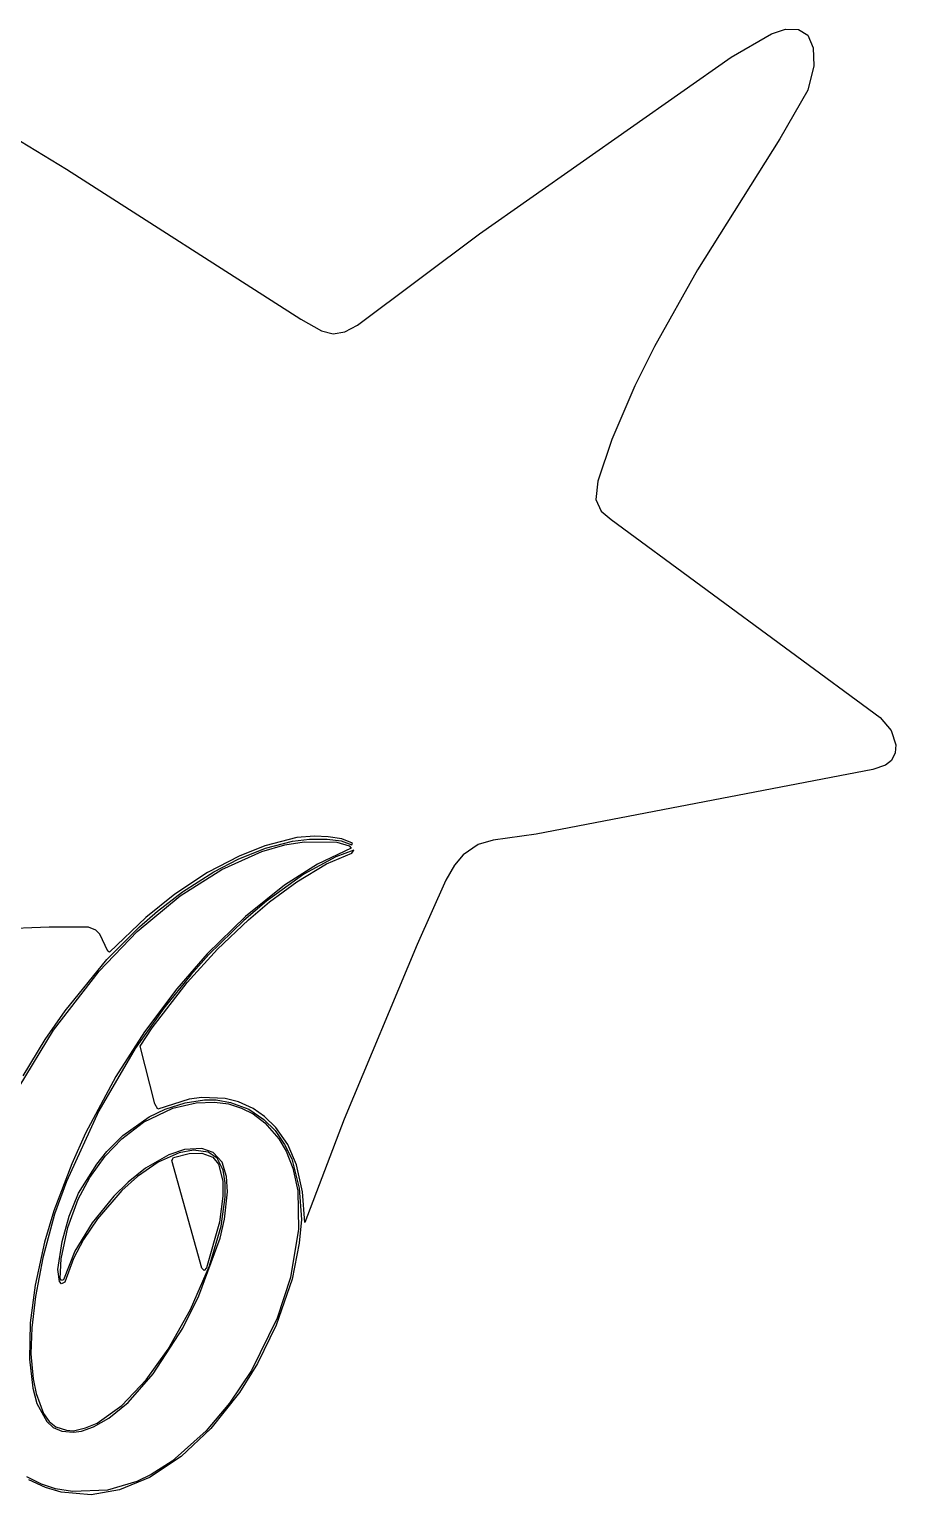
# Model space of a CAD drawing. Extents: x 26 to 220, y 38 to 193.
# Drawn here: x 139.1 to 219.6, y 42.7 to 178.7 of the extents above; entities that cross this region are included whole.
import ezdxf

# ---------------------------------------------------------------- set-up
doc = ezdxf.new("R2010")
doc.units = 0

msp = doc.modelspace()

# ---------------------------------------------------------------- linework, layer by layer
at = {"layer": 'LETRAS'}
for p, q in [((157.0051, 100.7403), (160.726, 102.4173)), ((160.726, 102.4173), (162.8485, 103.0161)), ((162.8485, 103.0161), (164.6611, 103.3072)), ((164.6611, 103.3072), (164.6688, 103.3085)), ((164.6688, 103.3085), (167.6917, 103.261)), ((169.028, 102.7052), (165.8853, 101.2416)), ((167.6917, 103.261), (168.8295, 102.9396)), ((168.8295, 102.9396), (169.028, 102.7052)), ((153.1555, 98.2878), (157.0051, 100.7403)), ((165.8853, 101.2416), (162.8234, 99.2904)), ((149.1621, 94.9855), (153.1555, 98.2878)), ((162.8234, 99.2904), (159.1975, 96.3547)), ((159.1975, 96.3547), (155.6656, 92.8952)), ((145.6268, 91.3056), (149.1621, 94.9855)), ((155.6656, 92.8952), (152.8518, 89.6486)), ((141.3988, 85.8119), (145.6268, 91.3056)), ((152.8518, 89.6486), (149.8493, 85.6687)), ((138.2171, 80.561), (141.3988, 85.8119)), ((149.8493, 85.6687), (147.1754, 81.5034)), ((147.1754, 81.5034), (144.3668, 76.2464)), ((152.4734, 78.5776), (154.6377, 79.0541)), ((154.6377, 79.0541), (156.3391, 79.1341)), ((156.3391, 79.1341), (157.637, 78.9639)), ((157.637, 78.9639), (158.8417, 78.5752)), ((149.7345, 77.2613), (152.4734, 78.5776)), ((158.8417, 78.5752), (159.9222, 78.0354)), ((159.9222, 78.0354), (161.0007, 77.2251)), ((144.3668, 76.2464), (143.077, 73.4184)), ((147.7439, 75.7339), (149.7345, 77.2613)), ((161.0007, 77.2251), (162.3113, 75.7247)), ((146.1957, 74.1132), (147.7439, 75.7339)), ((155.1512, 74.831), (153.5507, 74.7432)), ((156.2193, 74.4578), (155.1512, 74.831)), ((162.3113, 75.7247), (162.9795, 74.5848)), ((144.761, 72.1282), (146.1957, 74.1132)), ((152.0875, 74.2549), (149.9433, 73.0153)), ((153.5507, 74.7432), (152.0875, 74.2549)), ((157.0433, 73.5542), (156.2193, 74.4578)), ((157.4478, 72.2399), (157.0433, 73.5542)), ((162.9795, 74.5848), (163.5929, 73.0139)), ((143.077, 73.4184), (141.4076, 69.0273)), ((143.6655, 70.1264), (144.761, 72.1282)), ((149.9433, 73.0153), (148.3073, 71.7151)), ((157.5518, 70.8047), (157.4478, 72.2399)), ((163.5929, 73.0139), (164.0594, 70.8844)), ((148.3073, 71.7151), (146.9916, 70.3989)), ((157.256, 68.2628), (157.5518, 70.8047)), ((164.0594, 70.8844), (164.1394, 67.3413)), ((142.7129, 67.4893), (143.6655, 70.1264)), ((146.9916, 70.3989), (144.9832, 67.9136)), ((141.4076, 69.0273), (140.5485, 66.1178)), ((156.8529, 66.5085), (157.256, 68.2628)), ((142.0917, 64.5745), (142.7129, 67.4893)), ((144.9832, 67.9136), (143.3774, 65.2851)), ((164.1394, 67.3413), (163.3958, 62.8571)), ((140.5485, 66.1178), (139.6914, 62.132)), ((154.8929, 61.137), (156.8529, 66.5085)), ((142.019, 62.764), (142.0917, 64.5745)), ((143.3774, 65.2851), (142.3247, 62.6317)), ((142.132, 62.562), (142.019, 62.764)), ((142.3247, 62.6317), (142.132, 62.562)), ((163.3958, 62.8571), (162.1444, 59.0686)), ((139.6914, 62.132), (139.2216, 58.6539)), ((153.391, 58.145), (154.8929, 61.137)), ((139.2216, 58.6539), (139.1472, 55.2731)), ((162.1444, 59.0686), (159.768, 54.2119)), ((150.6381, 53.8976), (153.391, 58.145)), ((139.1472, 55.2731), (139.4649, 52.592)), ((148.3295, 51.2559), (150.6381, 53.8976)), ((159.768, 54.2119), (157.7279, 51.1763)), ((139.4649, 52.592), (139.8469, 51.1388)), ((139.8469, 51.1388), (140.7654, 49.4792)), ((146.5357, 49.8001), (148.3295, 51.2559)), ((157.7279, 51.1763), (155.567, 48.6106)), ((140.7654, 49.4792), (141.3603, 48.9372)), ((143.977, 48.5991), (145.113, 48.9938)), ((145.113, 48.9938), (146.5357, 49.8001)), ((141.3603, 48.9372), (142.1667, 48.5888)), ((142.1667, 48.5888), (143.2336, 48.4831)), ((143.2336, 48.4831), (143.977, 48.5991)), ((155.567, 48.6106), (152.4188, 45.797)), ((152.4188, 45.797), (150.4682, 44.5517)), ((140.2795, 43.6759), (138.9263, 44.3369)), ((141.5748, 43.2345), (140.2795, 43.6759)), ((149.1275, 43.8961), (146.4045, 43.0922)), ((150.4682, 44.5517), (149.1275, 43.8961)), ((143.1477, 42.9723), (141.5748, 43.2345)), ((146.4045, 43.0922), (143.1477, 42.9723))]:
    msp.add_line(p, q, dxfattribs=at)
at = {"layer": 'LUNA'}
for p, q in [((204.2939, 176.1541), (208.0372, 178.319)), ((208.0372, 178.319), (209.3435, 178.7404)), ((209.3435, 178.7404), (210.5378, 178.7096)), ((210.5378, 178.7096), (211.4106, 178.1949)), ((211.4106, 178.1949), (211.8992, 177.0094)), ((211.8992, 177.0094), (211.9729, 175.3501)), ((180.9471, 159.7369), (204.2939, 176.1541)), ((211.9729, 175.3501), (211.4023, 173.0829)), ((211.4023, 173.0829), (208.8173, 168.5691)), ((135.5191, 170.0687), (142.5915, 165.7633)), ((208.8173, 168.5691), (201.1728, 156.4122)), ((142.5915, 165.7633), (164.3541, 151.8439)), ((169.601, 151.2816), (180.9471, 159.7369)), ((201.1728, 156.4122), (197.1733, 149.2847)), ((164.3541, 151.8439), (166.2672, 150.7581)), ((168.4417, 150.6505), (169.601, 151.2816)), ((166.2672, 150.7581), (167.3499, 150.4623)), ((167.3499, 150.4623), (168.4417, 150.6505)), ((197.1733, 149.2847), (195.3536, 145.6348)), ((195.3536, 145.6348), (193.2046, 140.6581)), ((193.2046, 140.6581), (191.9082, 136.7982)), ((191.9082, 136.7982), (191.7195, 135.0948)), ((191.7195, 135.0948), (192.2359, 134.0088)), ((192.2359, 134.0088), (193.1624, 133.2255)), ((193.1624, 133.2255), (218.1301, 114.8395)), ((218.1301, 114.8395), (219.1365, 113.6527)), ((219.1365, 113.6527), (219.5659, 112.3097)), ((219.5659, 112.3097), (219.5278, 111.5509)), ((218.6161, 110.4215), (217.4496, 110.0305)), ((219.1695, 110.8529), (218.6161, 110.4215)), ((219.5278, 111.5509), (219.1695, 110.8529)), ((217.4496, 110.0305), (186.1787, 104.0171)), ((163.9713, 103.6926), (160.9987, 102.9413)), ((163.5897, 103.3671), (165.1668, 103.5535)), ((165.6224, 103.8409), (163.9713, 103.6926)), ((165.1668, 103.5535), (166.8083, 103.5503)), ((166.88, 103.7651), (165.6224, 103.8409)), ((166.8083, 103.5503), (168.0927, 103.3844)), ((168.1654, 103.5736), (166.88, 103.7651)), ((169.1411, 103.1622), (168.1654, 103.5736)), ((182.1918, 103.4474), (180.7988, 103.0411)), ((186.1787, 104.0171), (182.1918, 103.4474)), ((157.0051, 100.7403), (160.726, 102.4173)), ((158.5226, 101.6935), (161.0636, 102.7242)), ((160.9987, 102.9413), (158.6106, 101.9725)), ((160.726, 102.4173), (162.8485, 103.0161)), ((161.0636, 102.7242), (163.5897, 103.3671)), ((162.8485, 103.0161), (164.6611, 103.3072)), ((164.6611, 103.3072), (164.6688, 103.3085)), ((164.6688, 103.3085), (167.6917, 103.261)), ((169.028, 102.7052), (165.8853, 101.2416)), ((166.73, 101.2652), (169.0926, 102.2596)), ((169.2577, 102.534), (167.6013, 101.9157)), ((167.6917, 103.261), (168.8295, 102.9396)), ((168.0927, 103.3844), (169.0841, 103.0292)), ((168.8295, 102.9396), (169.028, 102.7052)), ((169.0841, 103.0292), (169.1411, 103.1622)), ((169.0926, 102.2596), (169.2577, 102.534)), ((179.4024, 102.0921), (178.6245, 101.1423)), ((180.7988, 103.0411), (179.4024, 102.0921)), ((153.1555, 98.2878), (157.0051, 100.7403)), ((158.6106, 101.9725), (155.6841, 100.4678)), ((156.2673, 100.5292), (158.5226, 101.6935)), ((165.8853, 101.2416), (162.8234, 99.2904)), ((163.9851, 99.5879), (166.73, 101.2652)), ((167.6013, 101.9157), (164.6351, 100.3076)), ((178.6245, 101.1423), (177.824, 99.7317)), ((155.6841, 100.4678), (152.6439, 98.4413)), ((153.3653, 98.6599), (156.2673, 100.5292)), ((164.6351, 100.3076), (161.1507, 97.8031)), ((161.4321, 97.7276), (163.9851, 99.5879)), ((177.824, 99.7317), (175.163, 93.7632)), ((149.1621, 94.9855), (153.1555, 98.2878)), ((152.6439, 98.4413), (149.9592, 96.2831)), ((151.0431, 96.8642), (153.3653, 98.6599)), ((162.8234, 99.2904), (159.1975, 96.3547)), ((149.3769, 95.4152), (151.0431, 96.8642)), ((161.1507, 97.8031), (159.0449, 95.9881)), ((159.4792, 96.064), (161.4321, 97.7276)), ((140.9783, 95.3901), (131.9165, 95.0036)), ((144.6318, 95.3834), (140.9783, 95.3901)), ((145.312, 95.0967), (144.6318, 95.3834)), ((146.3514, 92.3893), (149.3769, 95.4152)), ((149.9592, 96.2831), (146.5851, 93.0609)), ((159.1975, 96.3547), (155.6656, 92.8952)), ((159.0449, 95.9881), (155.8132, 92.8282)), ((156.601, 93.3295), (159.4792, 96.064)), ((145.7013, 94.7431), (145.312, 95.0967)), ((145.6268, 91.3056), (149.1621, 94.9855)), ((146.419, 93.1512), (145.7013, 94.7431)), ((146.5851, 93.0609), (146.419, 93.1512)), ((155.6656, 92.8952), (152.8518, 89.6486)), ((153.7909, 90.2313), (156.601, 93.3295)), ((155.8132, 92.8282), (154.149, 90.9475)), ((175.163, 93.7632), (168.3672, 77.5618)), ((141.3988, 85.8119), (145.6268, 91.3056)), ((142.4804, 87.6128), (146.3514, 92.3893)), ((150.5626, 86.0475), (153.7909, 90.2313)), ((154.149, 90.9475), (151.6305, 87.8532)), ((152.8518, 89.6486), (149.8493, 85.6687)), ((140.6039, 84.9418), (142.4804, 87.6128)), ((151.6305, 87.8532), (148.9797, 84.1034)), ((138.2171, 80.561), (141.3988, 85.8119)), ((149.4211, 84.3153), (150.5626, 86.0475)), ((138.5784, 81.5693), (140.6039, 84.9418)), ((149.8493, 85.6687), (147.1754, 81.5034)), ((148.9797, 84.1034), (145.5903, 78.3351)), ((150.8034, 78.9695), (149.4211, 84.3153)), ((147.1754, 81.5034), (144.3668, 76.2464)), ((151.0684, 78.4841), (150.8034, 78.9695)), ((153.9854, 79.411), (151.0684, 78.4841)), ((151.7545, 78.4909), (153.606, 79.0832)), ((152.4734, 78.5776), (154.6377, 79.0541)), ((153.606, 79.0832), (155.3938, 79.3454)), ((155.1667, 79.5636), (153.9854, 79.411)), ((154.6377, 79.0541), (156.3391, 79.1341)), ((157.3232, 79.4826), (155.1667, 79.5636)), ((155.3938, 79.3454), (156.5039, 79.3437)), ((156.3391, 79.1341), (157.637, 78.9639)), ((156.5039, 79.3437), (157.8158, 79.0979)), ((158.5589, 79.1607), (157.3232, 79.4826)), ((157.637, 78.9639), (158.8417, 78.5752)), ((157.8158, 79.0979), (159.5256, 78.4713)), ((159.9157, 78.557), (158.5589, 79.1607)), ((145.5903, 78.3351), (142.5859, 71.761)), ((147.8204, 76.0244), (150.2631, 77.7622)), ((149.7345, 77.2613), (152.4734, 78.5776)), ((150.2631, 77.7622), (151.7545, 78.4909)), ((158.8417, 78.5752), (159.9222, 78.0354)), ((159.5256, 78.4713), (160.9101, 77.5283)), ((160.9865, 77.8107), (159.9157, 78.557)), ((159.9222, 78.0354), (161.0007, 77.2251)), ((162.0167, 76.7819), (160.9865, 77.8107)), ((168.3672, 77.5618), (164.7099, 67.9681)), ((144.3668, 76.2464), (143.077, 73.4184)), ((147.7439, 75.7339), (149.7345, 77.2613)), ((160.9101, 77.5283), (161.9537, 76.4861)), ((161.0007, 77.2251), (162.3113, 75.7247)), ((161.9537, 76.4861), (162.8339, 75.1911)), ((163.1339, 75.1956), (162.0167, 76.7819)), ((146.1957, 74.1132), (147.7439, 75.7339)), ((146.3514, 74.5573), (147.8204, 76.0244)), ((155.1512, 74.831), (153.5507, 74.7432)), ((156.2193, 74.4578), (155.1512, 74.831)), ((162.3113, 75.7247), (162.9795, 74.5848)), ((162.8339, 75.1911), (163.5024, 73.8544)), ((163.9489, 73.3072), (163.1339, 75.1956)), ((144.761, 72.1282), (146.1957, 74.1132)), ((145.3989, 73.3612), (146.3514, 74.5573)), ((151.0962, 73.5543), (149.186, 72.2328)), ((152.0875, 74.2549), (149.9433, 73.0153)), ((153.053, 74.4263), (151.0962, 73.5543)), ((153.5507, 74.7432), (152.0875, 74.2549)), ((152.368, 73.7115), (152.5423, 74.006)), ((155.1616, 63.7053), (152.368, 73.7115)), ((152.5423, 74.006), (153.9905, 74.3749)), ((154.3831, 74.6896), (153.053, 74.4263)), ((153.9905, 74.3749), (153.9982, 74.3762)), ((153.9982, 74.3762), (155.1747, 74.398)), ((155.7491, 74.4979), (154.3831, 74.6896)), ((155.1747, 74.398), (156.1835, 74.0192)), ((156.5799, 73.9321), (155.7491, 74.4979)), ((156.1835, 74.0192), (156.7093, 73.3633)), ((157.0433, 73.5542), (156.2193, 74.4578)), ((157.1536, 72.8229), (156.5799, 73.9321)), ((157.4478, 72.2399), (157.0433, 73.5542)), ((162.9795, 74.5848), (163.5929, 73.0139)), ((163.5024, 73.8544), (164.207, 71.1393)), ((143.077, 73.4184), (141.4076, 69.0273)), ((143.6655, 70.1264), (144.761, 72.1282)), ((143.7212, 70.6884), (145.3989, 73.3612)), ((149.186, 72.2328), (147.7252, 70.9186)), ((149.9433, 73.0153), (148.3073, 71.7151)), ((156.7093, 73.3633), (157.1162, 71.7919)), ((157.33, 71.6565), (157.1536, 72.8229)), ((157.5518, 70.8047), (157.4478, 72.2399)), ((163.5929, 73.0139), (164.0594, 70.8844)), ((164.4914, 70.7972), (163.9489, 73.3072)), ((142.5859, 71.761), (141.4873, 68.7239)), ((147.7252, 70.9186), (145.4755, 68.3074)), ((148.3073, 71.7151), (146.9916, 70.3989)), ((157.1162, 71.7919), (157.1195, 70.3955)), ((157.256, 68.2628), (157.5518, 70.8047)), ((157.3336, 70.3157), (157.33, 71.6565)), ((164.0594, 70.8844), (164.1394, 67.3413)), ((164.207, 71.1393), (164.4242, 68.2471)), ((164.7099, 67.9681), (164.4914, 70.7972)), ((142.7129, 67.4893), (143.6655, 70.1264)), ((142.8422, 68.5328), (143.7212, 70.6884)), ((146.9916, 70.3989), (144.9832, 67.9136)), ((157.1195, 70.3955), (156.7901, 67.9768)), ((156.9465, 67.6234), (157.3336, 70.3157)), ((141.4873, 68.7239), (140.4035, 64.6783)), ((141.4076, 69.0273), (140.5485, 66.1178)), ((142.182, 66.1851), (142.8422, 68.5328)), ((145.4755, 68.3074), (144.1812, 66.3881)), ((156.8529, 66.5085), (157.256, 68.2628)), ((164.4242, 68.2471), (164.2026, 66.0427)), ((142.0917, 64.5745), (142.7129, 67.4893)), ((144.9832, 67.9136), (143.3774, 65.2851)), ((156.7901, 67.9768), (155.578, 63.7461)), ((155.8599, 63.9476), (156.9465, 67.6234)), ((164.1394, 67.3413), (163.3958, 62.8571)), ((140.5485, 66.1178), (139.6914, 62.132)), ((141.7991, 63.587), (142.182, 66.1851)), ((144.1812, 66.3881), (143.2358, 64.6121)), ((154.8929, 61.137), (156.8529, 66.5085)), ((164.2026, 66.0427), (163.5354, 62.6995)), ((140.4035, 64.6783), (139.7296, 61.0732)), ((142.019, 62.764), (142.0917, 64.5745)), ((143.3774, 65.2851), (142.3247, 62.6317)), ((143.2358, 64.6121), (142.4303, 62.4098)), ((154.1198, 59.887), (155.8599, 63.9476)), ((141.9324, 62.4716), (141.7991, 63.587)), ((142.132, 62.562), (142.019, 62.764)), ((142.3247, 62.6317), (142.132, 62.562)), ((155.3653, 63.5084), (155.1616, 63.7053)), ((155.578, 63.7461), (155.3653, 63.5084)), ((163.5354, 62.6995), (162.0728, 58.4241)), ((163.3958, 62.8571), (162.1444, 59.0686)), ((139.6914, 62.132), (139.2216, 58.6539)), ((142.1364, 62.2654), (141.9324, 62.4716)), ((142.4303, 62.4098), (142.1364, 62.2654)), ((139.7296, 61.0732), (139.3664, 58.169)), ((152.0235, 56.2003), (154.1198, 59.887)), ((153.391, 58.145), (154.8929, 61.137)), ((139.2216, 58.6539), (139.1472, 55.2731)), ((162.1444, 59.0686), (159.768, 54.2119)), ((139.3664, 58.169), (139.2908, 55.7569)), ((150.6381, 53.8976), (153.391, 58.145)), ((162.0728, 58.4241), (160.3339, 54.8724)), ((150.0023, 53.3608), (152.0235, 56.2003)), ((139.1472, 55.2731), (139.4649, 52.592)), ((139.2908, 55.7569), (139.5125, 53.4541)), ((160.3339, 54.8724), (158.6627, 52.1841)), ((139.5125, 53.4541), (139.7665, 52.0968)), ((147.7426, 50.9565), (150.0023, 53.3608)), ((148.3295, 51.2559), (150.6381, 53.8976)), ((159.768, 54.2119), (157.7279, 51.1763)), ((139.4649, 52.592), (139.8469, 51.1388)), ((139.7665, 52.0968), (140.4576, 50.2277)), ((158.6627, 52.1841), (156.0011, 48.83)), ((139.8469, 51.1388), (140.7654, 49.4792)), ((145.4379, 49.3403), (147.7426, 50.9565)), ((146.5357, 49.8001), (148.3295, 51.2559)), ((157.7279, 51.1763), (155.567, 48.6106)), ((140.4576, 50.2277), (140.9803, 49.4792)), ((140.7654, 49.4792), (141.3603, 48.9372)), ((140.9803, 49.4792), (141.5919, 48.9988)), ((141.5919, 48.9988), (142.5918, 48.6738)), ((143.977, 48.5991), (145.113, 48.9938)), ((144.3659, 48.8816), (145.4379, 49.3403)), ((145.113, 48.9938), (146.5357, 49.8001)), ((141.3603, 48.9372), (142.1667, 48.5888)), ((142.1667, 48.5888), (143.2336, 48.4831)), ((142.5918, 48.6738), (143.2472, 48.6307)), ((143.2336, 48.4831), (143.977, 48.5991)), ((143.2472, 48.6307), (144.3659, 48.8816)), ((155.567, 48.6106), (152.4188, 45.797)), ((156.0011, 48.83), (153.2423, 46.2177)), ((153.2423, 46.2177), (150.3033, 44.269)), ((152.4188, 45.797), (150.4682, 44.5517)), ((140.2795, 43.6759), (138.9263, 44.3369)), ((140.6432, 43.3593), (139.0854, 44.0574)), ((141.5748, 43.2345), (140.2795, 43.6759)), ((149.1275, 43.8961), (146.4045, 43.0922)), ((150.3033, 44.269), (147.5135, 43.138)), ((150.4682, 44.5517), (149.1275, 43.8961)), ((142.0974, 42.9067), (140.6432, 43.3593)), ((143.1477, 42.9723), (141.5748, 43.2345)), ((144.8943, 42.6867), (142.0974, 42.9067)), ((146.4045, 43.0922), (143.1477, 42.9723)), ((147.5135, 43.138), (144.8943, 42.6867))]:
    msp.add_line(p, q, dxfattribs=at)

doc.saveas('drawing.dxf')
